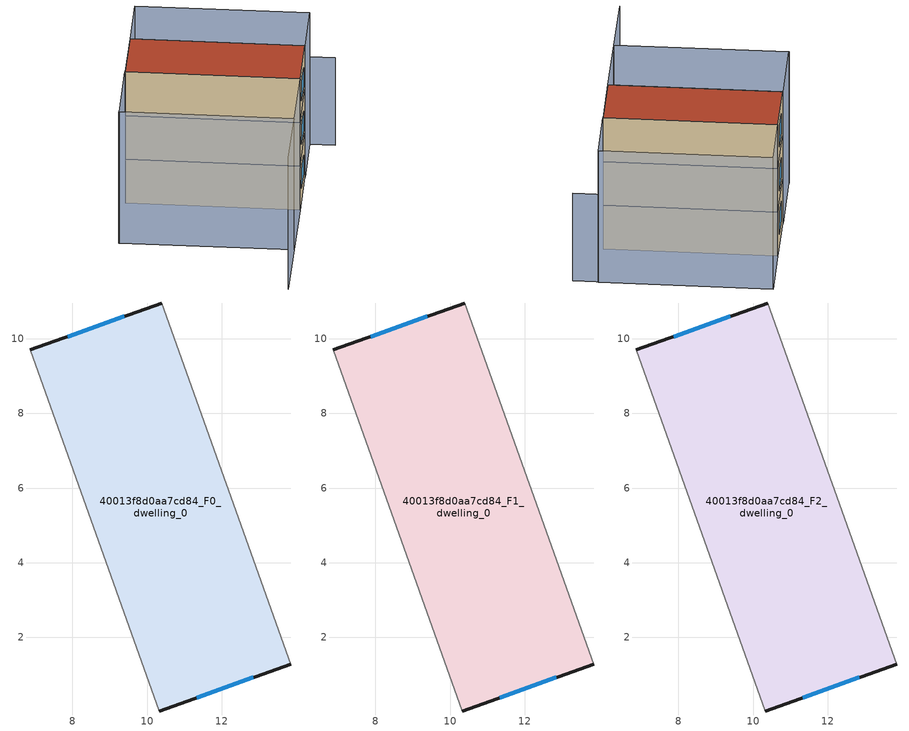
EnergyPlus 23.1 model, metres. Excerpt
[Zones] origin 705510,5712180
40013f8d0aa7cd84_F0_dwelling_0
 floor ground (EU_floor_Construction): 10.4,10.96 13.85,1.28 10.33,0.02 6.87,9.7 z0
 wall outside (EU_wall_Construction): 10.4,10.96 6.87,9.7 / 10.33,0.02 13.85,1.28 z0:3
 wall adiabatic (EU_wall_Construction): 13.85,1.28 10.4,10.96 / 6.87,9.7 10.33,0.02 z0:3
 window (EU_Window_Construction): 9.39,10.6 7.87,10.06 / 11.33,0.38 12.85,0.92 z0.85:2.15
40013f8d0aa7cd84_F1_dwelling_0
 floor to 40013f8d0aa7cd84_F0_dwelling_0 (EU_floor_Construction): 10.4,10.96 13.85,1.28 10.33,0.02 6.87,9.7 z3
 wall outside (EU_wall_Construction): 10.4,10.96 6.87,9.7 / 10.33,0.02 13.85,1.28 z3:6
 wall adiabatic (EU_wall_Construction): 13.85,1.28 10.4,10.96 / 6.87,9.7 10.33,0.02 z3:6
 window (EU_Window_Construction): 9.39,10.6 7.87,10.06 / 11.33,0.38 12.85,0.92 z3.85:5.15
40013f8d0aa7cd84_F2_dwelling_0
 floor to 40013f8d0aa7cd84_F1_dwelling_0 (EU_floor_Construction): 10.4,10.96 13.85,1.28 10.33,0.02 6.87,9.7 z6
 wall outside (EU_wall_Construction): 10.4,10.96 6.87,9.7 / 10.33,0.02 13.85,1.28 z6:9
 wall adiabatic (EU_wall_Construction): 13.85,1.28 10.4,10.96 / 6.87,9.7 10.33,0.02 z6:9
 window (EU_Window_Construction): 9.39,10.6 7.87,10.06 / 11.33,0.38 12.85,0.92 z6.85:8.15
 roof outside (EU_roof_Construction): 13.85,1.28 10.4,10.96 6.87,9.7 10.33,0.02 z9
shading: 2.61,8.2 6.08,-1.49 / 6.08,-1.49 1.92,-2.97 / 6.08,-1.5 2.62,8.2 / 2.62,8.2 6.87,9.72 / 6.87,9.72 10.33,0.02 / 10.33,0.02 6.08,-1.5 / 13.85,1.28 10.4,10.96 / 10.4,10.96 13.89,12.21 / 13.89,12.21 17.34,2.52 / 17.34,2.52 13.85,1.28 z0:9; 17.83,1.13 15.51,7.66 z0:6
[Building]
EU S2 Campaign: North Axis=0; Terrain=City; Solar Distribution=FullExterior
[Site:Location]
London: Latitude=51.5; Longitude=-0.5; Time Zone=0; Elevation=25
[SizingPeriod:WeatherFileDays]
AnnualSizingPeriod: Begin Month=1; Begin Day of Month=1; End Month=12; End Day of Month=31; Day of Week for Start Day=Monday; Use Weather File Daylight Saving Period=No; Use Weather File Rain and Snow Indicators=No
[MATERIAL]
EU_InternalMass_Material: Roughness=MediumRough; Thickness=0.1; Conductivity=1; Density=1800; Specific Heat=900; Thermal Absorptance=0.9; Solar Absorptance=0.7; Visible Absorptance=0.7
[MATERIAL:NOMASS] Roughness=MediumRough; Thermal Absorptance=0.9; Solar Absorptance=0.7; Visible Absorptance=0.7
Name | Thermal Resistance
EU_wall_NoMass | 0.71061
EU_roof_NoMass | 2.41608
EU_floor_NoMass | 1.75078
[WINDOWMATERIAL:SIMPLEGLAZINGSYSTEM]
EU_Window_SimpleGlazing: UFactor=2.64892; Solar Heat Gain Coefficient=0.76; Visible Transmittance=0.76
[CONSTRUCTION]
EU_wall_Construction: EU_wall_NoMass
EU_roof_Construction: EU_roof_NoMass
EU_floor_Construction: EU_floor_NoMass
EU_Window_Construction: EU_Window_SimpleGlazing
EU_InternalMass_Construction: EU_InternalMass_Material
[ZONE] Type=1; Multiplier=1; Ceiling Height=autocalculate; Floor Area=autocalculate; Part of Total Floor Area=Yes
Name | Volume
40013f8d0aa7cd84_F0_dwelling_0 | 115.39
40013f8d0aa7cd84_F1_dwelling_0; 40013f8d0aa7cd84_F2_dwelling_0 | 115.389
[INTERNALMASS] Construction=EU_InternalMass_Construction; Surface Area=38.4631
Name | Zone or ZoneList
40013f8d0aa7cd84_F0_dwelling_0_EU_InternalMass | 40013f8d0aa7cd84_F0_dwelling_0
40013f8d0aa7cd84_F1_dwelling_0_EU_InternalMass | 40013f8d0aa7cd84_F1_dwelling_0
40013f8d0aa7cd84_F2_dwelling_0_EU_InternalMass | 40013f8d0aa7cd84_F2_dwelling_0
[OTHEREQUIPMENT] Fuel Type=Electricity; Design Level Calculation Method=Watts/Area; Power per Zone Floor Area=1; Fraction Latent=0; Fraction Radiant=0; Fraction Lost=0; Carbon Dioxide Generation Rate=0; EndUse Subcategory=EU_Step8_InternalGains
Name | Zone or ZoneList or Space or SpaceList | Schedule
EU_Step8_InternalGain_40013f8d0aa7cd84_F0_dwelling_0_f000 | 40013f8d0aa7cd84_F0_dwelling_0 | EU_Step8_GainSchedule_40013f8d0aa7cd84_F0_dwelling_0_f000
EU_Step8_InternalGain_40013f8d0aa7cd84_F1_dwelling_0_f000 | 40013f8d0aa7cd84_F1_dwelling_0 | EU_Step8_GainSchedule_40013f8d0aa7cd84_F1_dwelling_0_f000
EU_Step8_InternalGain_40013f8d0aa7cd84_F2_dwelling_0_f000 | 40013f8d0aa7cd84_F2_dwelling_0 | EU_Step8_GainSchedule_40013f8d0aa7cd84_F2_dwelling_0_f000
[ZONEVENTILATION:DESIGNFLOWRATE] Schedule=EU_AlwaysOn; Design Flow Rate Calculation Method=AirChanges/Hour; Air Changes per Hour=0.496673; Ventilation Type=Natural; Fan Pressure Rise=0; Fan Total Efficiency=1; Constant Term Coefficient=1; Temperature Term Coefficient=0; Velocity Term Coefficient=0; Velocity Squared Term Coefficient=0; Minimum Indoor Temperature=-100; Maximum Indoor Temperature=100; Delta Temperature=-100; Minimum Outdoor Temperature=-100; Maximum Outdoor Temperature=100; Maximum Wind Speed=40
Name | Zone or ZoneList or Space or SpaceList
EU_ConstantAir_40013f8d0aa7cd84_F0_dwelling_0 | 40013f8d0aa7cd84_F0_dwelling_0
EU_ConstantAir_40013f8d0aa7cd84_F1_dwelling_0 | 40013f8d0aa7cd84_F1_dwelling_0
EU_ConstantAir_40013f8d0aa7cd84_F2_dwelling_0 | 40013f8d0aa7cd84_F2_dwelling_0
[HVACTEMPLATE:THERMOSTAT] Constant Heating Setpoint=20; Constant Cooling Setpoint=50
EU_HeatOnly_40013f8d0aa7cd84_F0_dwelling_0; EU_HeatOnly_40013f8d0aa7cd84_F1_dwelling_0; EU_HeatOnly_40013f8d0aa7cd84_F2_dwelling_0
[HVACTEMPLATE:ZONE:IDEALLOADSAIRSYSTEM] System Availability Schedule=EU_AlwaysOn; Maximum Heating Supply Air Temperature=50; Minimum Cooling Supply Air Temperature=13; Maximum Heating Supply Air Humidity Ratio=0.0156; Minimum Cooling Supply Air Humidity Ratio=0.0077; Heating Limit=NoLimit; Cooling Limit=NoLimit; Heating Availability Schedule=EU_AlwaysOn; Cooling Availability Schedule=EU_CoolingOff; Dehumidification Control Type=ConstantSensibleHeatRatio; Cooling Sensible Heat Ratio=0.7; Dehumidification Setpoint=60; Humidification Control Type=None; Humidification Setpoint=30; Outdoor Air Method=None; Outdoor Air Flow Rate per Person=0.00944; Outdoor Air Flow Rate per Zone Floor Area=0; Outdoor Air Flow Rate per Zone=0; Demand Controlled Ventilation Type=None; Outdoor Air Economizer Type=NoEconomizer; Heat Recovery Type=None; Sensible Heat Recovery Effectiveness=0.7; Latent Heat Recovery Effectiveness=0.65
Name | Template Thermostat
40013f8d0aa7cd84_F0_dwelling_0 | EU_HeatOnly_40013f8d0aa7cd84_F0_dwelling_0
40013f8d0aa7cd84_F1_dwelling_0 | EU_HeatOnly_40013f8d0aa7cd84_F1_dwelling_0
40013f8d0aa7cd84_F2_dwelling_0 | EU_HeatOnly_40013f8d0aa7cd84_F2_dwelling_0
[SIZING:ZONE] Zone Cooling Design Supply Air Temperature Input Method=SupplyAirTemperature; Zone Cooling Design Supply Air Temperature=13; Zone Heating Design Supply Air Temperature Input Method=SupplyAirTemperature; Zone Heating Design Supply Air Temperature=50; Zone Cooling Design Supply Air Humidity Ratio=0.008; Zone Heating Design Supply Air Humidity Ratio=0.008; Cooling Design Air Flow Method=DesignDay; Cooling Design Air Flow Rate=0; Cooling Minimum Air Flow per Zone Floor Area=0.000762; Cooling Minimum Air Flow=0; Cooling Minimum Air Flow Fraction=0.2; Heating Design Air Flow Method=DesignDay; Heating Design Air Flow Rate=0; Heating Maximum Air Flow per Zone Floor Area=0.002032; Heating Maximum Air Flow=0.141576; Heating Maximum Air Flow Fraction=0.3; Account for Dedicated Outdoor Air System=No; Dedicated Outdoor Air System Control Strategy=NeutralSupplyAir; Dedicated Outdoor Air Low Setpoint Temperature for Design=autosize; Dedicated Outdoor Air High Setpoint Temperature for Design=autosize; Zone Load Sizing Method=Sensible Load Only No Latent Load; Zone Latent Cooling Design Supply Air Humidity Ratio Input Method=HumidityRatioDifference; Zone Cooling Design Supply Air Humidity Ratio Difference=0.005; Zone Latent Heating Design Supply Air Humidity Ratio Input Method=HumidityRatioDifference; Zone Humidification Design Supply Air Humidity Ratio Difference=0.005
40013f8d0aa7cd84_F0_dwelling_0; 40013f8d0aa7cd84_F1_dwelling_0; 40013f8d0aa7cd84_F2_dwelling_0
[SCHEDULE:CONSTANT]
Name | Hourly Value
EU_AlwaysOn | 1
EU_CoolingOff | 0
[SCHEDULE:FILE] Column Number=1; Rows to Skip at Top=0; Number of Hours of Data=8760; Column Separator=Comma; Interpolate to Timestep=No; Minutes per Item=60; Adjust Schedule for Daylight Savings=Yes
Name | File
EU_Step8_GainSchedule_40013f8d0aa7cd84_F0_dwelling_0_f000 | ../../schedules/40013f8d0aa7cd84/40013f8d0aa7cd84_F0_dwelling_0_f000_gain.csv
EU_Step8_GainSchedule_40013f8d0aa7cd84_F1_dwelling_0_f000 | ../../schedules/40013f8d0aa7cd84/40013f8d0aa7cd84_F1_dwelling_0_f000_gain.csv
EU_Step8_GainSchedule_40013f8d0aa7cd84_F2_dwelling_0_f000 | ../../schedules/40013f8d0aa7cd84/40013f8d0aa7cd84_F2_dwelling_0_f000_gain.csv
